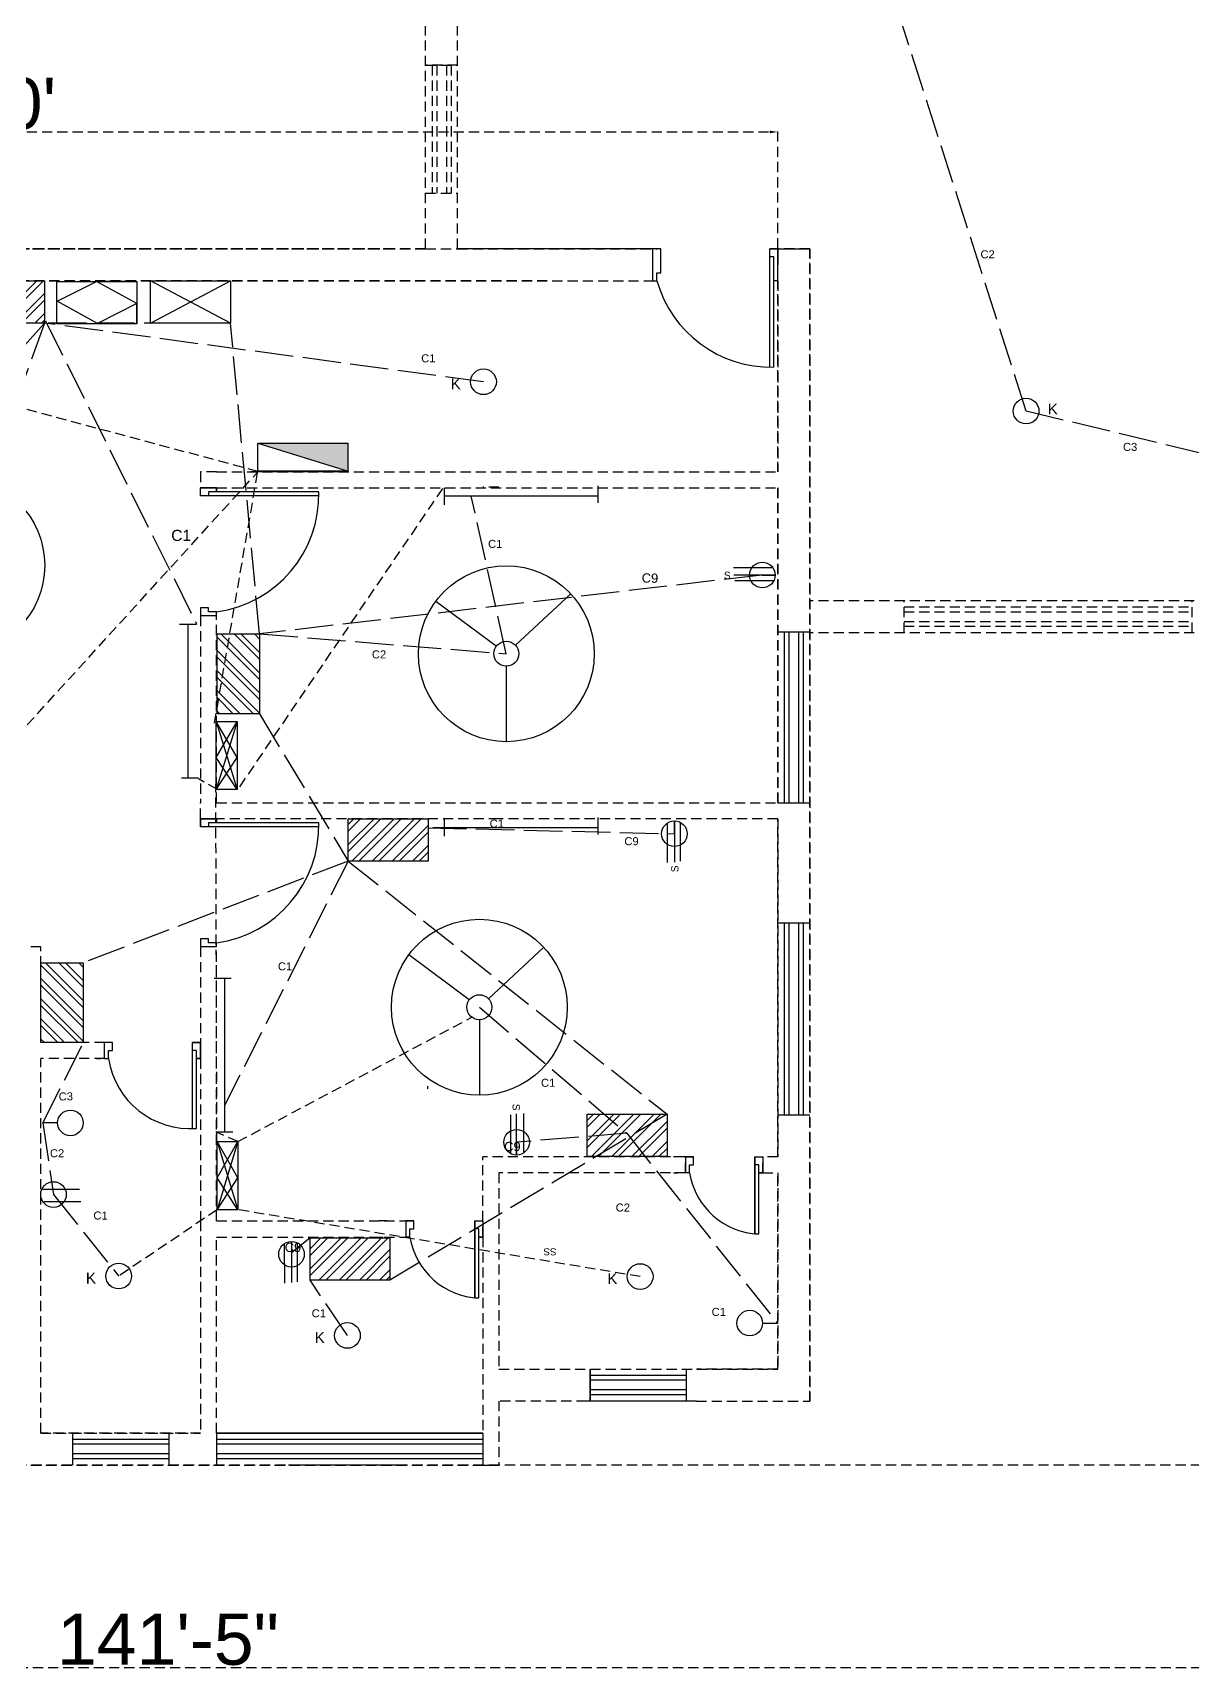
# Model space of a CAD drawing. Header units: millimetres. Extents: x 5814 to 14117, y 764 to 2474.
# Drawn here: x 6625 to 6987, y 764 to 1276 of the extents above; entities that cross this region are included whole.
import ezdxf

# ---------------------------------------------------------------- set-up
doc = ezdxf.new("R2010")
doc.units = ezdxf.units.MM
doc.linetypes.add('ACAD_ISO02W100', pattern=[15, 12, -3])
doc.linetypes.add('HIDDEN2', pattern=[4.7625, 3.175, -1.5875])
doc.layers.get('0').update_dxf_attribs({"linetype": 'HIDDEN2'})
for name, color, linetype in [('conduit', 7, 'ACAD_ISO02W100'), ('doors', 6, 'Continuous'), ('emfittings', 7, 'Continuous'), ('fittings', 7, 'Continuous'), ('windows', 40, 'Continuous')]:
    doc.layers.add(name, color=color, linetype=linetype)
doc.layers.add('emconduit', color=1, linetype='HIDDEN2', plot=False)
doc.styles.get("Standard").update_dxf_attribs({"font": 'arial.ttf', "height": 4})
doc.dimstyles.new('dim', dxfattribs={"dimtxt": 16, "dimasz": 2.5, "dimexe": 1.25, "dimexo": 0.625, "dimtad": 1, "dimlunit": 4, "dimtxsty": 'Standard', "dimcen": 2.5, "dimadec": 0, "dimazin": 0, "dimtfac": 1, "dimtmove": 0, "dimatfit": 3, "dimfxl": 1, "dimarcsym": 0})

# ---------------------------------------------------------------- blocks, each defined once
blk = doc.blocks.new('*D14')
at = {"color": 0, "lineweight": -2, "transparency": 16777216}
for p, q in [((5814.44, 828.19), (5814.44, 764.27)), ((7511.53, 828.19), (7511.53, 764.27)), ((7509.03, 765.52), (5816.94, 765.52))]:
    blk.add_line(p, q, dxfattribs=at)
at = {"color": 0, "transparency": 16777216}
for points in [[(5816.94, 765.94), (5816.94, 765.1), (5814.44, 765.52)], [(7509.03, 765.94), (7509.03, 765.1), (7511.53, 765.52)]]:
    blk.add_solid(points, dxfattribs=at)
at = {"layer": 'Defpoints', "color": 0, "transparency": 16777216}
for p in [(5814.44, 828.82), (7511.53, 828.82), (5814.44, 765.52)]:
    blk.add_point(p, dxfattribs=at)
at = {"color": 0, "transparency": 16777216, "insert": (6667.02, 774.32), "char_height": 16, "attachment_point": 5}
blk.add_mtext('141\'-5"', dxfattribs=at)
blk = doc.blocks.new('*D2')
at = {"color": 0, "lineweight": -2, "transparency": 16777216}
for p, q in [((6377.53, 1199.44), (6377.53, 1246.57)), ((6380.03, 1245.32), (6855.03, 1245.3)), ((6857.53, 1199.42), (6857.53, 1246.55))]:
    blk.add_line(p, q, dxfattribs=at)
at = {"color": 0, "transparency": 16777216}
for points in [[(6380.03, 1245.74), (6380.03, 1244.9), (6377.53, 1245.32)], [(6855.03, 1245.72), (6855.03, 1244.89), (6857.53, 1245.3)]]:
    blk.add_solid(points, dxfattribs=at)
at = {"layer": 'Defpoints', "color": 0, "transparency": 16777216}
for p in [(6857.53, 1245.3), (6377.53, 1198.82), (6857.53, 1198.8)]:
    blk.add_point(p, dxfattribs=at)
at = {"color": 0, "transparency": 16777216, "insert": (6617.53, 1254.1), "char_height": 16, "attachment_point": 5, "rotation": 359.9979}
blk.add_mtext("40'", dxfattribs=at)

msp = doc.modelspace()

# ---------------------------------------------------------------- hatches: boundary and pattern name
at = {"layer": 'emfittings', "true_color": 0x000000}
h = msp.add_hatch(color=18, dxfattribs=at)
h.dxf.hatch_style = 1
h.paths.add_polyline_path([(6723.345, 1139.38), (6723.345, 1148.046), (6695.112, 1148.046)])
at = {"layer": 'fittings'}
h = msp.add_hatch(dxfattribs=at)
h.set_pattern_fill('ANSI32', color=256, scale=0.468168)
h.set_pattern_definition([(45, (5726.633, 702.9807), (-3.1532, 3.1532), []), (45, (5728.7353, 702.9807), (-3.1532, 3.1532), [])])
h.paths.add_polyline_path([(6628.435, 1185.56), (6628.435, 1198.788), (6603.484, 1198.788), (6603.484, 1185.56)])
h = msp.add_hatch(dxfattribs=at)
h.set_pattern_fill('ANSI32', color=256, scale=0.468168, angle=90)
h.set_pattern_definition([(135, (7568.503, -50.88), (-3.1532, -3.1532), []), (135, (7568.503, -48.778), (-3.1532, -3.1532), [])])
h.paths.add_polyline_path([(6695.614, 1088.485), (6682.386, 1088.485), (6682.386, 1063.534), (6695.614, 1063.534)])
h = msp.add_hatch(dxfattribs=at)
h.set_pattern_fill('ANSI32', color=256, scale=0.468168)
h.set_pattern_definition([(45, (5606.7975, 871.011), (-3.1532, 3.1532), []), (45, (5608.8997, 871.011), (-3.1532, 3.1532), [])])
h.paths.add_polyline_path([(6748.27, 1017.53), (6748.27, 1030.758), (6723.32, 1030.758), (6723.32, 1017.53)])
h = msp.add_hatch(dxfattribs=at)
h.set_pattern_fill('ANSI32', color=256, scale=0.468168, angle=90)
h.set_pattern_definition([(135, (7623.5723, 51.844), (-3.1532, -3.1532), []), (135, (7623.5723, 53.946), (-3.1532, -3.1532), [])])
h.paths.add_polyline_path([(6640.545, 985.761), (6627.317, 985.761), (6627.317, 960.81), (6640.545, 960.81)])
h = msp.add_hatch(dxfattribs=at)
h.set_pattern_fill('ANSI32', color=256, scale=0.468168)
h.set_pattern_definition([(45, (5532.0937, 963.3338), (-3.1532, 3.1532), []), (45, (5534.196, 963.3338), (-3.1532, 3.1532), [])])
h.paths.add_polyline_path([(6822.974, 925.207), (6822.974, 938.435), (6798.024, 938.435), (6798.024, 925.207)])
h = msp.add_hatch(dxfattribs=at)
h.set_pattern_fill('ANSI32', color=256, scale=0.468168)
h.set_pattern_definition([(45, (5618.7064, 1001.9363), (-3.1532, 3.1532), []), (45, (5620.8085, 1001.9363), (-3.1532, 3.1532), [])])
h.paths.add_polyline_path([(6736.362, 886.604), (6736.362, 899.833), (6711.411, 899.833), (6711.411, 886.604)])

# ---------------------------------------------------------------- linework, layer by layer
for p, q in [((6757.53, 1208.799), (6757.53, 1286.496)), ((6747.53, 1275.702), (6747.53, 1283.702)), ((6747.53, 1208.799), (6747.53, 1275.702)), ((6747.523, 1266.125), (6757.523, 1266.125)), ((6377.53, 1208.799), (6747.53, 1208.799)), ((6377.53, 1208.799), (6747.53, 1208.799)), ((6377.53, 1208.799), (6737.53, 1208.799)), ((6747.53, 1208.799), (6757.53, 1208.799)), ((6747.53, 1208.799), (6757.53, 1208.799)), ((6757.53, 1208.799), (6820.011, 1208.799)), ((6757.53, 1208.799), (6820.011, 1208.799)), ((6757.53, 1208.799), (6820.011, 1208.799)), ((6757.53, 1208.799), (6820.011, 1208.799)), ((6818.552, 1208.799), (6757.53, 1208.799)), ((6818.552, 1198.816), (6818.552, 1208.799)), ((6857.53, 1198.816), (6857.53, 1208.799)), ((6377.53, 1198.816), (6818.552, 1198.816)), ((6377.53, 1198.799), (6785.53, 1198.799)), ((6737.53, 1198.799), (6737.53, 1198.816)), ((6747.53, 1198.799), (6747.53, 1198.816)), ((6857.53, 1139.113), (6857.53, 1198.816)), ((6867.53, 1198.799), (6867.53, 1198.816)), ((6867.53, 1198.799), (6867.53, 1198.816)), ((6867.53, 1198.799), (6867.53, 1198.816)), ((6677.225, 1139.113), (6677.225, 1134.113)), ((6682.225, 1139.113), (6677.225, 1139.113)), ((6682.225, 1139.113), (6857.53, 1139.113)), ((6682.225, 1134.113), (6677.225, 1134.113)), ((6682.225, 1134.113), (6857.53, 1134.113)), ((6770.438, 1134.337), (6765.438, 1134.337)), ((6857.53, 1035.759), (6857.53, 1134.113)), ((7011.53, 1098.799), (6867.53, 1098.799)), ((6677.225, 1094.093), (6677.225, 1035.759)), ((6682.225, 1094.093), (6677.225, 1094.093)), ((6682.225, 1035.759), (6682.225, 1094.093)), ((7011.53, 1088.799), (6867.53, 1088.799)), ((7011.53, 1088.799), (6867.53, 1088.799)), ((6987.004, 1088.904), (6987.004, 1088.922)), ((6677.225, 1030.759), (6677.225, 1035.759)), ((6682.225, 1035.759), (6857.53, 1035.759)), ((6677.225, 1030.759), (6682.225, 1030.759)), ((6770.438, 1030.759), (6682.225, 1030.759)), ((6857.53, 1030.759), (6770.438, 1030.759)), ((6857.53, 925.082), (6857.53, 1030.759)), ((6627.317, 990.745), (6622.317, 990.745)), ((6627.317, 990.745), (6622.317, 990.745)), ((6627.317, 960.81), (6627.317, 990.745)), ((6627.317, 960.81), (6627.317, 990.745)), ((6677.225, 990.74), (6677.225, 960.81)), ((6677.225, 990.74), (6677.225, 960.81)), ((6682.225, 990.74), (6677.225, 990.74)), ((6682.225, 905.082), (6682.225, 990.74)), ((6682.225, 905.082), (6682.225, 990.74)), ((6647.206, 960.81), (6627.317, 960.81)), ((6647.206, 960.81), (6627.317, 960.81)), ((6647.224, 960.81), (6644.724, 960.81)), ((6647.224, 960.81), (6644.724, 960.81)), ((6647.206, 955.81), (6647.206, 960.81)), ((6677.225, 955.81), (6677.225, 960.81)), ((6627.317, 838.816), (6627.317, 955.81)), ((6647.206, 955.81), (6627.317, 955.81)), ((6627.317, 838.816), (6627.317, 955.81)), ((6644.724, 955.81), (6645.974, 955.81)), ((6644.724, 955.81), (6645.974, 955.81)), ((6677.225, 955.81), (6677.225, 905.082)), ((6677.225, 955.81), (6677.225, 905.082)), ((6828.761, 925.082), (6765.438, 925.082)), ((6765.438, 905.082), (6765.438, 925.082)), ((6828.761, 925.082), (6770.438, 925.082)), ((6827.529, 925.082), (6825.029, 925.082)), ((6828.761, 920.082), (6828.761, 925.082)), ((6857.53, 925.082), (6852.848, 925.082)), ((6852.848, 920.082), (6852.848, 925.082)), ((6770.438, 920.082), (6770.438, 858.816)), ((6828.761, 920.082), (6770.438, 920.082)), ((6804.322, 919.989), (6804.322, 920.007)), ((6825.029, 920.082), (6826.279, 920.082)), ((6852.848, 920.082), (6857.53, 920.082)), ((6857.53, 858.816), (6857.53, 920.082)), ((6677.225, 905.082), (6677.225, 838.816)), ((6682.225, 905.082), (6741.351, 905.082)), ((6735.437, 905.082), (6732.937, 905.082)), ((6741.351, 905.082), (6741.351, 900.082)), ((6765.438, 900.082), (6765.438, 905.082)), ((6682.225, 838.816), (6682.225, 900.082)), ((6682.225, 900.082), (6741.351, 900.082)), ((6732.937, 900.082), (6734.187, 900.082)), ((6765.438, 900.082), (6765.438, 838.816)), ((6770.438, 858.816), (6857.53, 858.816)), ((6857.53, 858.816), (6832.164, 858.816)), ((6797.829, 848.816), (6770.438, 848.816)), ((6770.438, 848.816), (6770.438, 828.816)), ((6832.164, 848.816), (6797.829, 848.816)), ((6832.164, 848.816), (6867.53, 848.816)), ((6627.317, 838.816), (6677.225, 838.816)), ((6765.438, 838.816), (6682.225, 838.816)), ((6765.438, 828.816), (6770.438, 828.816)), ((7113.623, 828.816), (6770.438, 828.816))]:
    msp.add_line(p, q)
at = {"color": 31, "true_color": 0xfecc66}
for p, q in [((6757.523, 1266.125), (6747.523, 1266.125)), ((6747.523, 1226.127), (6757.523, 1226.127)), ((6897.004, 1088.904), (6897.004, 1098.904)), ((6987.004, 1088.904), (6987.004, 1098.904))]:
    msp.add_line(p, q, dxfattribs=at)
for points in [[(6749.523, 1266.125), (6749.523, 1226.127)], [(6751.023, 1266.125), (6751.023, 1226.127)], [(6754.023, 1266.125), (6754.023, 1226.127)], [(6755.523, 1266.125), (6755.523, 1226.127)], [(6897.004, 1096.904), (6987.004, 1096.904)], [(6897.004, 1095.404), (6987.004, 1095.404)], [(6897.004, 1092.404), (6987.004, 1092.404)], [(6897.004, 1090.904), (6987.004, 1090.904)]]:
    msp.add_lwpolyline(points, dxfattribs=at)
for points in [[(6747.523, 1226.127), (6757.523, 1226.127)], [(6747.53, 1208.799), (6367.53, 1208.799), (6367.53, 828.816), (6470.707, 828.816)], [(6747.53, 1208.799), (6367.53, 1208.799), (6367.53, 828.816), (6470.707, 828.816)], [(6459.623, 828.816), (6367.53, 828.816), (6367.53, 1208.799), (6737.53, 1208.799)], [(6737.53, 1208.799), (6367.53, 1208.799), (6367.53, 828.816), (6459.623, 828.816)], [(6737.53, 1208.799), (6367.53, 1208.799), (6367.53, 828.816), (6459.623, 828.816)], [(6737.53, 1208.799), (6367.53, 1208.799), (6367.53, 828.816), (6459.623, 828.816)], [(6820.011, 1208.799), (6757.53, 1208.799)], [(6820.011, 1208.799), (6757.53, 1208.799)], [(6820.011, 1208.799), (6757.53, 1208.799)], [(6820.011, 1208.799), (6757.53, 1208.799)], [(6820.011, 1208.799), (6757.53, 1208.799)], [(6820.011, 1208.799), (6757.53, 1208.799)], [(6820.011, 1208.799), (6757.53, 1208.799)], [(6820.011, 1208.799), (6757.53, 1208.799)], [(6855.03, 1208.799), (6867.53, 1208.799), (6867.53, 1098.799)], [(6867.53, 848.816), (6867.53, 1208.799), (6855.03, 1208.799)], [(6867.53, 848.816), (6867.53, 1208.799), (6855.03, 1208.799)], [(6867.53, 848.816), (6867.53, 1208.799), (6855.03, 1208.799)], [(6867.53, 848.816), (6867.53, 1208.799), (6855.03, 1208.799)], [(6867.53, 848.816), (6867.53, 1208.799), (6855.03, 1208.799)], [(6867.53, 848.816), (6867.53, 1208.799), (6855.03, 1208.799)], [(6867.53, 848.816), (6867.53, 1208.799), (6855.03, 1208.799)], [(6867.53, 848.816), (6867.53, 1208.799), (6855.03, 1208.799)], [(6857.53, 1208.799), (6867.53, 1208.799), (6867.53, 848.816)], [(6867.53, 848.816), (6867.53, 1208.799), (6857.53, 1208.799)], [(6867.53, 848.816), (6867.53, 1208.799), (6857.53, 1208.799)], [(6867.53, 848.816), (6867.53, 1208.799), (6857.53, 1208.799)], [(6377.53, 1035.759), (6377.53, 1198.816), (6818.552, 1198.816)], [(6785.53, 1198.799), (6377.53, 1198.799), (6377.53, 1035.759)], [(6785.53, 1198.799), (6377.53, 1198.799), (6377.53, 1035.759)], [(6857.53, 1198.816), (6857.53, 1139.113)], [(6857.53, 1139.113), (6857.53, 1198.799)], [(6857.53, 1035.759), (6857.53, 1134.113)], [(6857.53, 1134.113), (6857.53, 1035.759)], [(6857.53, 1035.759), (6857.53, 1134.113)], [(6857.53, 925.082), (6857.53, 1030.759)], [(6857.53, 1030.759), (6857.53, 925.082)], [(6857.53, 925.082), (6857.53, 1030.759)], [(6857.53, 858.816), (6857.53, 920.082)], [(6857.53, 920.082), (6857.53, 858.816)], [(6857.53, 858.816), (6857.53, 920.082)], [(6627.317, 838.816), (6677.225, 838.816)], [(6677.225, 838.816), (6627.317, 838.816)], [(6627.317, 838.816), (6677.225, 838.816)], [(6770.438, 828.816), (6547.929, 828.816)], [(6547.929, 828.816), (6770.438, 828.816)], [(6547.929, 828.816), (6770.438, 828.816)], [(6547.929, 828.816), (6770.438, 828.816)], [(6547.929, 828.816), (6765.438, 828.816)], [(6547.929, 828.816), (6765.438, 828.816)], [(6547.929, 828.816), (6765.438, 828.816)], [(6547.929, 828.816), (6765.438, 828.816)]]:
    msp.add_lwpolyline(points)
msp.add_arc((6821.53, 1198.816), 36, 180, 180.02786)
at = {"layer": 'conduit'}
for p, q in [((6935.155, 1158.11), (6895.464, 1281.874)), ((6628.435, 1185.56), (6479.026, 1017.457)), ((6628.435, 1185.56), (6602.673, 1114.097)), ((6686.555, 1185.591), (6628.435, 1185.56)), ((6765.608, 1167.247), (6628.435, 1185.56)), ((6628.754, 1186.304), (6675.976, 1091.57)), ((6695.614, 1088.485), (6686.555, 1185.591)), ((7005.103, 1141.221), (6935.155, 1158.11)), ((6772.743, 1082.296), (6761.781, 1131.489)), ((6852.721, 1106.885), (6695.614, 1088.485)), ((6695.614, 1088.485), (6772.743, 1082.296)), ((6695.614, 1063.534), (6723.32, 1017.53)), ((6761.781, 1027.911), (6748.27, 1027.911)), ((6748.27, 1027.911), (6825.266, 1026.052)), ((6723.32, 1017.53), (6640.545, 985.761)), ((6723.32, 1017.53), (6684.668, 941.134)), ((6723.32, 1017.53), (6822.974, 938.435)), ((6764.314, 971.877), (6810.381, 932.469)), ((6627.917, 935.715), (6640.545, 960.81)), ((6748.228, 946.342), (6748.228, 947.254)), ((6748.228, 946.342), (6748.228, 946.342)), ((6822.974, 938.435), (6736.362, 886.604)), ((6627.917, 935.715), (6631.243, 913.346)), ((6810.381, 932.469), (6775.952, 929.679)), ((6810.381, 932.469), (6857.437, 873.187)), ((6631.243, 913.346), (6651.626, 887.889)), ((6711.411, 899.833), (6705.624, 895.159)), ((6723.101, 869.323), (6711.411, 886.604))]:
    msp.add_line(p, q, dxfattribs=at)
at = {"layer": 'doors', "color": 215, "true_color": 0xa953a0}
for p, q in [((6818.552, 1198.816), (6818.552, 1208.799)), ((6821.052, 1208.799), (6818.552, 1208.799)), ((6821.052, 1201.316), (6821.052, 1208.799)), ((6855.03, 1180.048), (6855.03, 1208.799)), ((6855.03, 1171.875), (6855.03, 1208.799)), ((6855.03, 1208.799), (6857.53, 1208.799)), ((6856.28, 1206.299), (6855.03, 1206.299)), ((6856.28, 1206.299), (6855.03, 1206.299)), ((6856.28, 1180.084), (6856.28, 1206.299)), ((6856.28, 1171.852), (6856.28, 1206.299)), ((6857.53, 1203.799), (6857.53, 1208.799)), ((6819.802, 1198.816), (6819.802, 1201.316)), ((6819.802, 1201.316), (6821.052, 1201.316)), ((6818.552, 1198.816), (6819.802, 1198.816)), ((6682.225, 1134.113), (6677.225, 1134.113)), ((6677.225, 1131.613), (6677.225, 1134.113)), ((6677.225, 1134.113), (6682.225, 1134.113)), ((6677.225, 1131.613), (6677.225, 1134.113)), ((6682.225, 1134.113), (6677.225, 1134.113)), ((6705.94, 1132.863), (6679.725, 1132.863)), ((6679.725, 1132.863), (6679.725, 1131.613)), ((6714.172, 1132.863), (6679.725, 1132.863)), ((6679.725, 1132.863), (6679.725, 1131.613)), ((6682.225, 1132.863), (6682.225, 1134.113)), ((6682.225, 1134.113), (6682.225, 1132.863)), ((6705.977, 1131.613), (6677.225, 1131.613)), ((6714.149, 1131.613), (6677.225, 1131.613)), ((6679.725, 1096.593), (6677.225, 1096.593)), ((6677.225, 1096.593), (6677.225, 1094.093)), ((6682.225, 1094.093), (6677.225, 1094.093)), ((6679.725, 1095.343), (6679.725, 1096.593)), ((6682.225, 1095.343), (6679.725, 1095.343)), ((6682.225, 1094.093), (6682.225, 1095.343)), ((6677.225, 1028.259), (6677.225, 1030.759)), ((6682.225, 1030.759), (6677.225, 1030.759)), ((6705.977, 1028.259), (6677.225, 1028.259)), ((6714.149, 1028.259), (6677.225, 1028.259)), ((6705.94, 1029.509), (6679.725, 1029.509)), ((6679.725, 1029.509), (6679.725, 1028.259)), ((6714.172, 1029.509), (6679.725, 1029.509)), ((6679.725, 1029.509), (6679.725, 1028.259)), ((6679.725, 993.24), (6677.225, 993.24)), ((6677.225, 993.24), (6677.225, 990.74)), ((6679.725, 993.24), (6677.225, 993.24)), ((6677.225, 993.24), (6677.225, 990.74)), ((6682.225, 990.74), (6677.225, 990.74)), ((6682.225, 990.74), (6677.225, 990.74)), ((6679.725, 991.99), (6679.725, 993.24)), ((6679.725, 991.99), (6679.725, 993.24)), ((6682.225, 991.99), (6679.725, 991.99)), ((6682.225, 991.99), (6679.725, 991.99)), ((6682.225, 990.74), (6682.225, 991.99)), ((6682.225, 990.74), (6682.225, 991.99)), ((6647.206, 955.81), (6647.206, 960.81)), ((6649.706, 960.81), (6647.206, 960.81)), ((6647.206, 955.81), (6647.206, 960.81)), ((6648.456, 955.81), (6648.456, 958.31)), ((6648.456, 955.81), (6648.456, 958.31)), ((6648.456, 958.31), (6649.706, 958.31)), ((6648.456, 955.81), (6648.456, 958.31)), ((6648.456, 955.81), (6648.456, 958.31)), ((6648.456, 958.31), (6649.706, 958.31)), ((6649.706, 958.31), (6649.706, 960.81)), ((6649.706, 958.31), (6649.706, 960.81)), ((6649.706, 958.31), (6649.706, 960.81)), ((6649.706, 958.31), (6649.706, 960.81)), ((6674.725, 933.933), (6674.725, 960.81)), ((6674.725, 960.81), (6677.225, 960.81)), ((6674.725, 933.933), (6674.725, 960.81)), ((6674.725, 960.81), (6677.225, 960.81)), ((6675.975, 958.31), (6674.725, 958.31)), ((6675.975, 958.31), (6674.725, 958.31)), ((6675.975, 958.31), (6674.725, 958.31)), ((6675.975, 958.31), (6674.725, 958.31)), ((6675.975, 958.31), (6674.725, 958.31)), ((6675.975, 958.31), (6674.725, 958.31)), ((6675.975, 933.999), (6675.975, 958.31)), ((6675.975, 933.999), (6675.975, 958.31)), ((6677.225, 955.81), (6677.225, 960.81)), ((6677.225, 955.81), (6677.225, 960.81)), ((6647.206, 955.81), (6648.456, 955.81)), ((6831.261, 925.082), (6828.761, 925.082)), ((6828.761, 925.082), (6828.761, 920.082)), ((6830.011, 920.082), (6830.011, 922.582)), ((6830.011, 922.582), (6831.261, 922.582)), ((6831.261, 922.582), (6831.261, 925.082)), ((6850.348, 925.082), (6852.848, 925.082)), ((6850.348, 922.582), (6850.348, 925.082)), ((6850.348, 925.082), (6850.348, 901.109)), ((6851.598, 922.582), (6850.348, 922.582)), ((6851.598, 920.082), (6851.598, 922.582)), ((6852.848, 925.082), (6852.848, 920.082)), ((6830.011, 920.082), (6828.761, 920.082)), ((6852.848, 920.082), (6851.598, 920.082)), ((6851.598, 901.028), (6851.598, 920.082)), ((6743.851, 905.082), (6741.351, 905.082)), ((6741.351, 905.082), (6741.351, 900.082)), ((6742.601, 900.082), (6742.601, 902.582)), ((6742.601, 902.582), (6743.851, 902.582)), ((6743.851, 902.582), (6743.851, 905.082)), ((6762.938, 905.082), (6765.438, 905.082)), ((6762.938, 902.582), (6762.938, 905.082)), ((6762.938, 905.082), (6762.938, 881.109)), ((6764.188, 902.582), (6762.938, 902.582)), ((6764.188, 900.082), (6764.188, 902.582)), ((6765.438, 905.082), (6765.438, 900.082)), ((6742.601, 900.082), (6741.351, 900.082)), ((6765.438, 900.082), (6764.188, 900.082)), ((6764.188, 881.028), (6764.188, 900.082)), ((6850.348, 901.109), (6851.598, 901.028)), ((6762.938, 881.109), (6764.188, 881.028))]:
    msp.add_line(p, q, dxfattribs=at)
at = {"layer": 'doors'}
for p, q in [((6855.03, 1208.799), (6857.53, 1208.799)), ((6855.03, 1208.799), (6857.53, 1208.799)), ((6857.53, 1198.799), (6857.53, 1208.799)), ((6857.53, 1208.799), (6857.53, 1203.799)), ((6857.53, 1198.799), (6856.28, 1198.799)), ((6677.225, 1030.759), (6677.225, 1028.259)), ((6677.225, 1028.259), (6677.225, 1030.759)), ((6677.225, 1030.759), (6682.225, 1030.759)), ((6682.225, 1029.509), (6682.225, 1030.759)), ((6682.225, 1030.759), (6682.225, 1029.509)), ((6677.225, 960.81), (6674.725, 960.81)), ((6674.725, 936.837), (6674.725, 960.81)), ((6674.725, 960.81), (6677.225, 960.81)), ((6677.225, 960.81), (6674.725, 960.81)), ((6674.725, 936.853), (6674.725, 960.81)), ((6677.225, 960.81), (6674.725, 960.81)), ((6674.725, 936.837), (6674.725, 960.81)), ((6674.725, 960.81), (6677.225, 960.81)), ((6677.225, 960.81), (6674.725, 960.81)), ((6674.725, 936.853), (6674.725, 960.81)), ((6675.975, 936.756), (6675.975, 958.31)), ((6675.975, 936.756), (6675.975, 958.31)), ((6675.975, 936.756), (6675.975, 958.31)), ((6675.975, 936.756), (6675.975, 958.31)), ((6677.225, 960.81), (6677.225, 955.81)), ((6677.225, 960.81), (6677.225, 955.81)), ((6677.225, 960.81), (6677.225, 955.81)), ((6677.225, 960.81), (6677.225, 955.81)), ((6677.225, 955.81), (6675.975, 955.81)), ((6677.225, 955.81), (6675.975, 955.81)), ((6675.975, 955.81), (6677.225, 955.81)), ((6677.225, 955.81), (6675.975, 955.81)), ((6677.225, 955.81), (6675.975, 955.81)), ((6675.975, 955.81), (6677.225, 955.81)), ((6828.761, 925.082), (6831.261, 925.082)), ((6850.348, 901.109), (6850.348, 925.082)), ((6850.348, 901.125), (6850.348, 925.082)), ((6851.598, 922.582), (6850.348, 922.582)), ((6851.598, 922.582), (6850.348, 922.582)), ((6851.598, 901.028), (6851.598, 922.582)), ((6851.598, 901.028), (6851.598, 922.582)), ((6852.848, 925.082), (6852.848, 920.082)), ((6852.848, 925.082), (6852.848, 920.082)), ((6852.848, 920.082), (6851.598, 920.082)), ((6852.848, 920.082), (6851.598, 920.082)), ((6851.598, 920.082), (6852.848, 920.082)), ((6741.351, 905.082), (6743.851, 905.082)), ((6762.938, 881.109), (6762.938, 905.082)), ((6762.938, 881.125), (6762.938, 905.082)), ((6764.188, 902.582), (6762.938, 902.582)), ((6764.188, 902.582), (6762.938, 902.582)), ((6764.188, 881.028), (6764.188, 902.582)), ((6764.188, 881.028), (6764.188, 902.582)), ((6765.438, 905.082), (6765.438, 900.082)), ((6765.438, 905.082), (6765.438, 900.082)), ((6765.438, 900.082), (6764.188, 900.082)), ((6765.438, 900.082), (6764.188, 900.082)), ((6764.188, 900.082), (6765.438, 900.082))]:
    msp.add_line(p, q, dxfattribs=at)
at = {"layer": 'doors', "color": 215, "true_color": 0xa953a0}
for points in [[(6682.225, 1132.863), (6682.225, 1134.113)], [(6682.225, 1029.509), (6682.225, 1030.759)], [(6675.975, 955.81), (6677.225, 955.81)], [(6675.975, 955.81), (6677.225, 955.81)]]:
    msp.add_lwpolyline(points, dxfattribs=at)
for centre, radius, start, end in [((6855.431, 1208.86), 37.018, 195.7435, 271.31498), ((6677.164, 1132.014), 37.018, 277.8589, 1.31498), ((6677.164, 1028.66), 37.018, 277.8589, 1.31498), ((6673.999, 959.772), 25.849, 188.81558, 274.38491), ((6673.999, 959.772), 25.849, 188.81558, 274.38491), ((6852.444, 923.742), 22.73, 189.26547, 267.86572), ((6765.035, 903.742), 22.73, 189.26547, 267.86572)]:
    msp.add_arc(centre, radius, start, end, dxfattribs=at)
at = {"layer": 'emconduit'}
for p, q in [((6695.092, 1139.263), (6471.408, 1199.093)), ((6565.281, 996.684), (6695.436, 1139.485)), ((6681.536, 1060.619), (6695.092, 1139.263)), ((6752.794, 1133.922), (6688.555, 1039.581)), ((6682.472, 1039.869), (6676.533, 1043.247)), ((6682.304, 929.46), (6681.965, 1041.591)), ((6688.891, 929.888), (6761.988, 968.743)), ((6688.891, 929.888), (6682.225, 932.788)), ((6682.351, 908.582), (6651.626, 887.889)), ((6814.562, 887.723), (6688.891, 908.582))]:
    msp.add_line(p, q, dxfattribs=at)
at = {"layer": 'emfittings'}
for p, q in [((6695.112, 1148.046), (6723.345, 1139.38)), ((6695.112, 1148.046), (6723.345, 1148.046)), ((6723.345, 1139.38), (6723.345, 1148.046)), ((6721.151, 1139.119), (6692.917, 1139.119)), ((6723.345, 1139.38), (6695.112, 1139.38)), ((6688.629, 1049.866), (6682.089, 1061.144)), ((6682.089, 1061.144), (6688.629, 1039.838)), ((6682.089, 1049.866), (6688.629, 1061.144)), ((6688.629, 1061.144), (6682.089, 1039.838)), ((6682.089, 1039.838), (6688.629, 1049.866)), ((6688.629, 1039.838), (6682.089, 1049.866)), ((6688.891, 918.61), (6682.351, 929.888)), ((6682.351, 929.888), (6688.891, 908.582)), ((6682.351, 918.61), (6688.891, 929.888)), ((6688.891, 929.888), (6682.351, 908.582)), ((6682.351, 908.582), (6688.891, 918.61)), ((6688.891, 908.582), (6682.351, 918.61))]:
    msp.add_line(p, q, dxfattribs=at)
msp.add_lwpolyline([(6723.345, 1139.38), (6695.112, 1139.38), (6695.112, 1148.046)], dxfattribs=at)
for points in [[(6682.089, 1039.838), (6682.089, 1061.144), (6688.629, 1061.144), (6688.629, 1039.838)], [(6682.351, 908.582), (6682.351, 929.888), (6688.891, 929.888), (6688.891, 908.582)]]:
    msp.add_lwpolyline(points, close=True, dxfattribs=at)
at = {"layer": 'fittings'}
for p, q in [((6632.425, 1192.399), (6644.709, 1198.574)), ((6657.244, 1198.574), (6644.709, 1198.574)), ((6657.244, 1191.683), (6644.709, 1198.574)), ((6686.555, 1185.591), (6661.605, 1198.799)), ((6661.605, 1185.591), (6686.555, 1198.799)), ((6644.959, 1185.508), (6632.425, 1192.399)), ((6657.244, 1191.683), (6644.959, 1185.508)), ((6657.244, 1185.346), (6657.244, 1191.683)), ((6753.435, 1128.836), (6753.435, 1134.143)), ((6801.435, 1129.433), (6801.435, 1134.74)), ((6761.781, 1131.489), (6753.435, 1131.489)), ((6801.435, 1131.489), (6753.435, 1131.489)), ((6801.435, 1131.489), (6761.781, 1131.489)), ((6855.904, 1109.136), (6843.72, 1109.136)), ((6856.62, 1106.885), (6843.872, 1106.885)), ((6856.194, 1105.114), (6844.149, 1105.114)), ((6852.721, 1106.885), (6856.62, 1106.885)), ((6769.607, 1084.62), (6750.673, 1098.657)), ((6775.601, 1084.953), (6792.866, 1100.999)), ((6670.668, 1091.57), (6675.976, 1091.57)), ((6673.322, 1083.224), (6673.322, 1091.57)), ((6673.322, 1043.57), (6673.322, 1091.57)), ((6673.322, 1043.57), (6673.322, 1083.224)), ((6772.743, 1078.393), (6772.743, 1054.823)), ((6671.266, 1043.57), (6676.573, 1043.57)), ((6753.435, 1025.257), (6753.435, 1030.565)), ((6801.435, 1025.855), (6801.435, 1031.162)), ((6761.781, 1027.911), (6753.435, 1027.911)), ((6801.435, 1027.911), (6753.435, 1027.911)), ((6801.435, 1027.911), (6761.781, 1027.911)), ((6823.015, 1029.236), (6823.015, 1017.052)), ((6825.266, 1026.052), (6825.266, 1029.952)), ((6825.266, 1029.952), (6825.266, 1017.204)), ((6827.038, 1029.526), (6827.038, 1017.48)), ((6767.172, 974.534), (6784.437, 990.58)), ((6761.179, 974.201), (6742.244, 988.238)), ((6686.724, 980.788), (6681.416, 980.788)), ((6684.668, 980.788), (6684.668, 941.134)), ((6684.668, 980.788), (6684.668, 932.788)), ((6764.314, 967.974), (6764.314, 944.404)), ((6684.668, 941.134), (6684.668, 932.788)), ((6774.181, 926.205), (6774.181, 938.251)), ((6775.952, 925.78), (6775.952, 938.527)), ((6778.203, 926.495), (6778.203, 938.679)), ((6632.545, 935.715), (6627.917, 935.715)), ((6687.321, 932.788), (6682.014, 932.788)), ((6775.952, 929.679), (6775.952, 925.78)), ((6627.937, 915.032), (6639.403, 915.032)), ((6628.213, 911.203), (6639.811, 911.203)), ((6703.371, 897.872), (6703.383, 885.688)), ((6703.371, 897.872), (6703.383, 885.688)), ((6705.621, 898.59), (6705.633, 885.842)), ((6705.621, 898.59), (6705.633, 885.842)), ((6707.393, 898.166), (6707.404, 886.12)), ((6707.393, 898.166), (6707.404, 886.12)), ((6852.809, 873.187), (6857.437, 873.187))]:
    msp.add_line(p, q, dxfattribs=at)
for points in [[(6628.435, 1185.56), (6603.484, 1185.56), (6603.484, 1198.788), (6628.435, 1198.788)], [(6657.244, 1185.346), (6632.293, 1185.346), (6632.293, 1198.574), (6657.244, 1198.574)], [(6686.555, 1185.591), (6661.605, 1185.591), (6661.605, 1198.819), (6686.555, 1198.819)], [(6695.614, 1088.485), (6695.614, 1063.534), (6682.386, 1063.534), (6682.386, 1088.485)], [(6748.27, 1017.53), (6723.32, 1017.53), (6723.32, 1030.758), (6748.27, 1030.758)], [(6640.545, 985.761), (6640.545, 960.81), (6627.317, 960.81), (6627.317, 985.761)], [(6822.974, 925.207), (6798.024, 925.207), (6798.024, 938.435), (6822.974, 938.435)], [(6736.362, 886.604), (6711.411, 886.604), (6711.411, 899.833), (6736.362, 899.833)]]:
    msp.add_lwpolyline(points, close=True, dxfattribs=at)
for centre, radius in [((6765.608, 1167.247), 4.013), ((6935.155, 1158.11), 4.013), ((6601.028, 1109.885), 27.473), ((6772.743, 1082.296), 27.473), ((6852.721, 1106.885), 4), ((6772.743, 1082.296), 3.903), ((6825.266, 1026.052), 4), ((6764.314, 971.877), 27.473), ((6764.314, 971.877), 3.903), ((6636.545, 935.715), 4), ((6775.952, 929.679), 4), ((6631.243, 913.346), 4), ((6705.625, 894.691), 4), ((6705.625, 894.691), 4), ((6651.626, 887.889), 4.013), ((6814.562, 887.723), 4.013), ((6848.809, 873.187), 4), ((6723.101, 869.323), 4.013)]:
    msp.add_circle(centre, radius, dxfattribs=at)
at = {"layer": 'windows', "color": 31, "true_color": 0xfecc66}
for p, q in [((6857.53, 1089.162), (6867.53, 1089.162)), ((6857.53, 1035.759), (6867.53, 1035.759)), ((6798.983, 848.816), (6798.983, 858.816)), ((6828.983, 858.816), (6828.983, 848.816)), ((6637.312, 828.816), (6637.312, 838.816)), ((6667.312, 838.816), (6667.312, 828.816)), ((6682.225, 838.816), (6682.225, 828.816)), ((6765.438, 838.816), (6765.438, 828.816))]:
    msp.add_line(p, q, dxfattribs=at)
at = {"layer": 'windows'}
for p, q in [((6857.53, 998.259), (6867.53, 998.259)), ((6857.53, 998.259), (6867.53, 998.259)), ((6857.53, 938.259), (6867.53, 938.259)), ((6857.53, 938.259), (6867.53, 938.259)), ((6798.983, 858.816), (6798.983, 848.816)), ((6832.164, 848.816), (6797.829, 848.816)), ((6637.312, 828.816), (6637.312, 838.816)), ((6682.225, 838.816), (6765.438, 838.816)), ((6738.991, 828.816), (6704.657, 828.816))]:
    msp.add_line(p, q, dxfattribs=at)
at = {"layer": 'windows', "color": 31, "true_color": 0xfecc66}
for points in [[(6859.53, 1089.162), (6859.53, 1035.759)], [(6861.03, 1089.162), (6861.03, 1035.759)], [(6864.03, 1089.162), (6864.03, 1035.759)], [(6865.53, 1089.162), (6865.53, 1035.759)], [(6859.53, 998.259), (6859.53, 938.259)], [(6859.53, 998.259), (6859.53, 938.259)], [(6861.03, 998.259), (6861.03, 938.259)], [(6861.03, 998.259), (6861.03, 938.259)], [(6864.03, 998.259), (6864.03, 938.259)], [(6864.03, 998.259), (6864.03, 938.259)], [(6865.53, 998.259), (6865.53, 938.259)], [(6865.53, 998.259), (6865.53, 938.259)], [(6828.983, 856.816), (6798.983, 856.816)], [(6828.983, 855.316), (6798.983, 855.316)], [(6828.983, 852.316), (6798.983, 852.316)], [(6828.983, 850.816), (6798.983, 850.816)], [(6667.312, 836.816), (6637.312, 836.816)], [(6667.312, 835.316), (6637.312, 835.316)], [(6765.438, 836.816), (6682.225, 836.816)], [(6765.438, 835.316), (6682.225, 835.316)], [(6667.312, 832.316), (6637.312, 832.316)], [(6667.312, 830.816), (6637.312, 830.816)], [(6765.438, 832.316), (6682.225, 832.316)], [(6765.438, 830.816), (6682.225, 830.816)]]:
    msp.add_lwpolyline(points, dxfattribs=at)
at = {"layer": 'windows'}
for points in [[(6682.225, 838.816), (6765.438, 838.816)], [(6765.438, 838.816), (6682.225, 838.816)], [(6682.225, 838.816), (6765.438, 838.816)]]:
    msp.add_lwpolyline(points, dxfattribs=at)

# ---------------------------------------------------------------- texts
at = {"layer": 'conduit'}
for s, p in [('C2', (6920.898, 1205.83)), ('C1', (6746.143, 1173.324)), ('C3', (6965.432, 1145.658)), ('C1', (6767.04, 1115.36)), ('C2', (6730.741, 1080.833)), ('C1', (6767.528, 1027.983)), ('C9', (6809.633, 1022.479)), ('C1', (6701.373, 983.385)), ('C1', (6783.571, 947.009)), ('C2', (6630.147, 924.993)), ('C1', (6643.715, 905.543)), ('C2', (6806.924, 908.04)), ('C1', (6711.924, 874.993)), ('C1', (6836.894, 875.43))]:
    msp.add_text(s, height=2.5, dxfattribs=at).set_placement(p)
for s, height, rotation, p in [('C9', 2.8915, 358.9405, (6815.025, 1104.53)), ('C3', 2.5, 1.12186, (6632.895, 942.718)), ('C3', 2.5, 1.12186, (6632.895, 942.718)), ('C9', 2.8915, 358.9405, (6772.027, 926.943)), ('C9', 2.8915, 358.9405, (6703.468, 895.43))]:
    msp.add_text(s, height=height, rotation=rotation, dxfattribs=at).set_placement(p)
at = {"layer": 'conduit', "insert": (6674.256, 1117.472), "char_height": 3.4867, "attachment_point": 9}
msp.add_mtext_dynamic_manual_height_columns('C1', width=20.50289, gutter_width=17.433, heights=[0], dxfattribs=at)
at = {"layer": 'fittings'}
for s, height, p in [('K', 3.387, (6755.351, 1164.913)), ('K', 3.387, (6941.918, 1157.057)), ('K', 3.387, (6941.918, 1157.057)), ('K', 3.387, (6941.918, 1157.057)), ('S', 2.296, (6840.692, 1105.622)), ('K', 3.387, (6641.37, 885.555)), ('K', 3.387, (6804.305, 885.389)), ('K', 3.387, (6712.845, 866.988))]:
    msp.add_text(s, height=height, dxfattribs=at).set_placement(p)
for s, height, rotation, p in [('S', 2.296, 90, (6826.529, 1014.023)), ('S', 2.296, 270, (6774.689, 941.708)), ('SS', 2.1855, 180, (6788.434, 896.542))]:
    msp.add_text(s, height=height, rotation=rotation, dxfattribs=at).set_placement(p)

# ---------------------------------------------------------------- dimensions: what is measured, and where the dimension line sits
dim = msp.add_aligned_dim(p1=(6377.53, 1198.816), p2=(6857.53, 1198.799), distance=46.503, dimstyle='dim')
dim.commit()
dim.dimension.update_dxf_attribs({"geometry": '*D2', "text_midpoint": (6617.532, 1254.105)})
dim = msp.add_linear_dim(base=(5814.437, 765.521), p1=(7511.53, 828.816), p2=(5814.437, 828.816), dimstyle='dim')
dim.commit()
dim.dimension.update_dxf_attribs({"geometry": '*D14', "text_midpoint": (6667.02, 765.521), "dimtype": 160})

doc.saveas('drawing.dxf')
